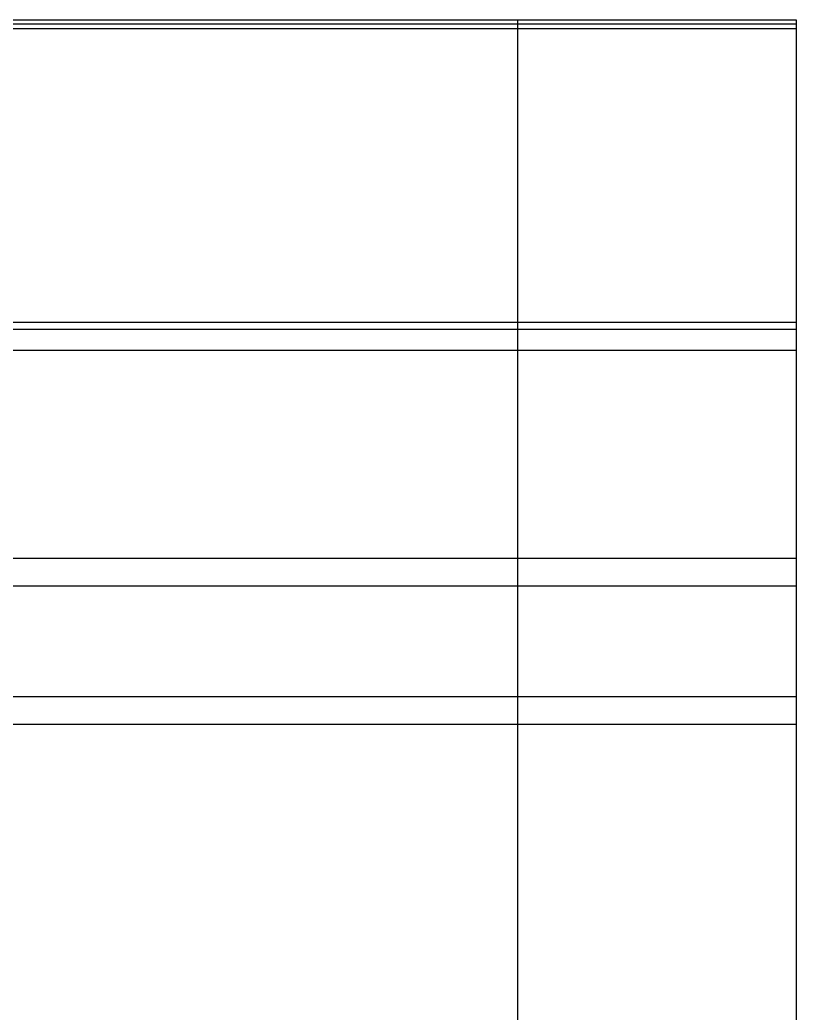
# Model space of a CAD drawing. Extents: x 0 to 271, y 0 to 689.
# Drawn here: x 83 to 139.2, y 432.3 to 504.2 of the extents above; entities that cross this region are included whole.
import ezdxf

# ---------------------------------------------------------------- set-up
doc = ezdxf.new("R2010")
doc.units = 0
doc.layers.add('-15N-THT. THIẾT BỊ ĐÓNG MỞ', color=40, linetype='CONTINUOUS')

# ---------------------------------------------------------------- blocks, each defined once
blk = doc.blocks.new('06 - N - SC VSD CHIẾU HÔNG ATV630D30~D45N4')
at = {"layer": '-15N-THT. THIẾT BỊ ĐÓNG MỞ'}
for p, q in [((-252.51, 159.584), (-131.85, 159.584)), ((-247, 159.296), (-131.85, 159.296)), ((-247, 158.951), (-131.85, 158.951)), ((-152, -210.53), (-152, 159.584)), ((-152, 159.584), (-152, 159.584)), ((-131.85, 159.584), (-131.85, 159.584)), ((-131.85, 159.584), (-131.85, -238.342)), ((-131.85, 158.951), (-131.85, 158.951)), ((-247, 137.686), (-131.85, 137.686)), ((-247, 137.178), (-131.85, 137.178)), ((-247, 135.678), (-131.85, 135.678)), ((-247, 120.617), (-131.85, 120.617)), ((-131.85, 118.591), (-247, 118.591)), ((-247, 110.591), (-131.85, 110.591)), ((-131.85, 108.565), (-247, 108.565))]:
    blk.add_line(p, q, dxfattribs=at)

msp = doc.modelspace()

# ---------------------------------------------------------------- block references
msp.add_blockref('06 - N - SC VSD CHIẾU HÔNG ATV630D30~D45N4', (271, 344.65))

doc.saveas('drawing.dxf')
